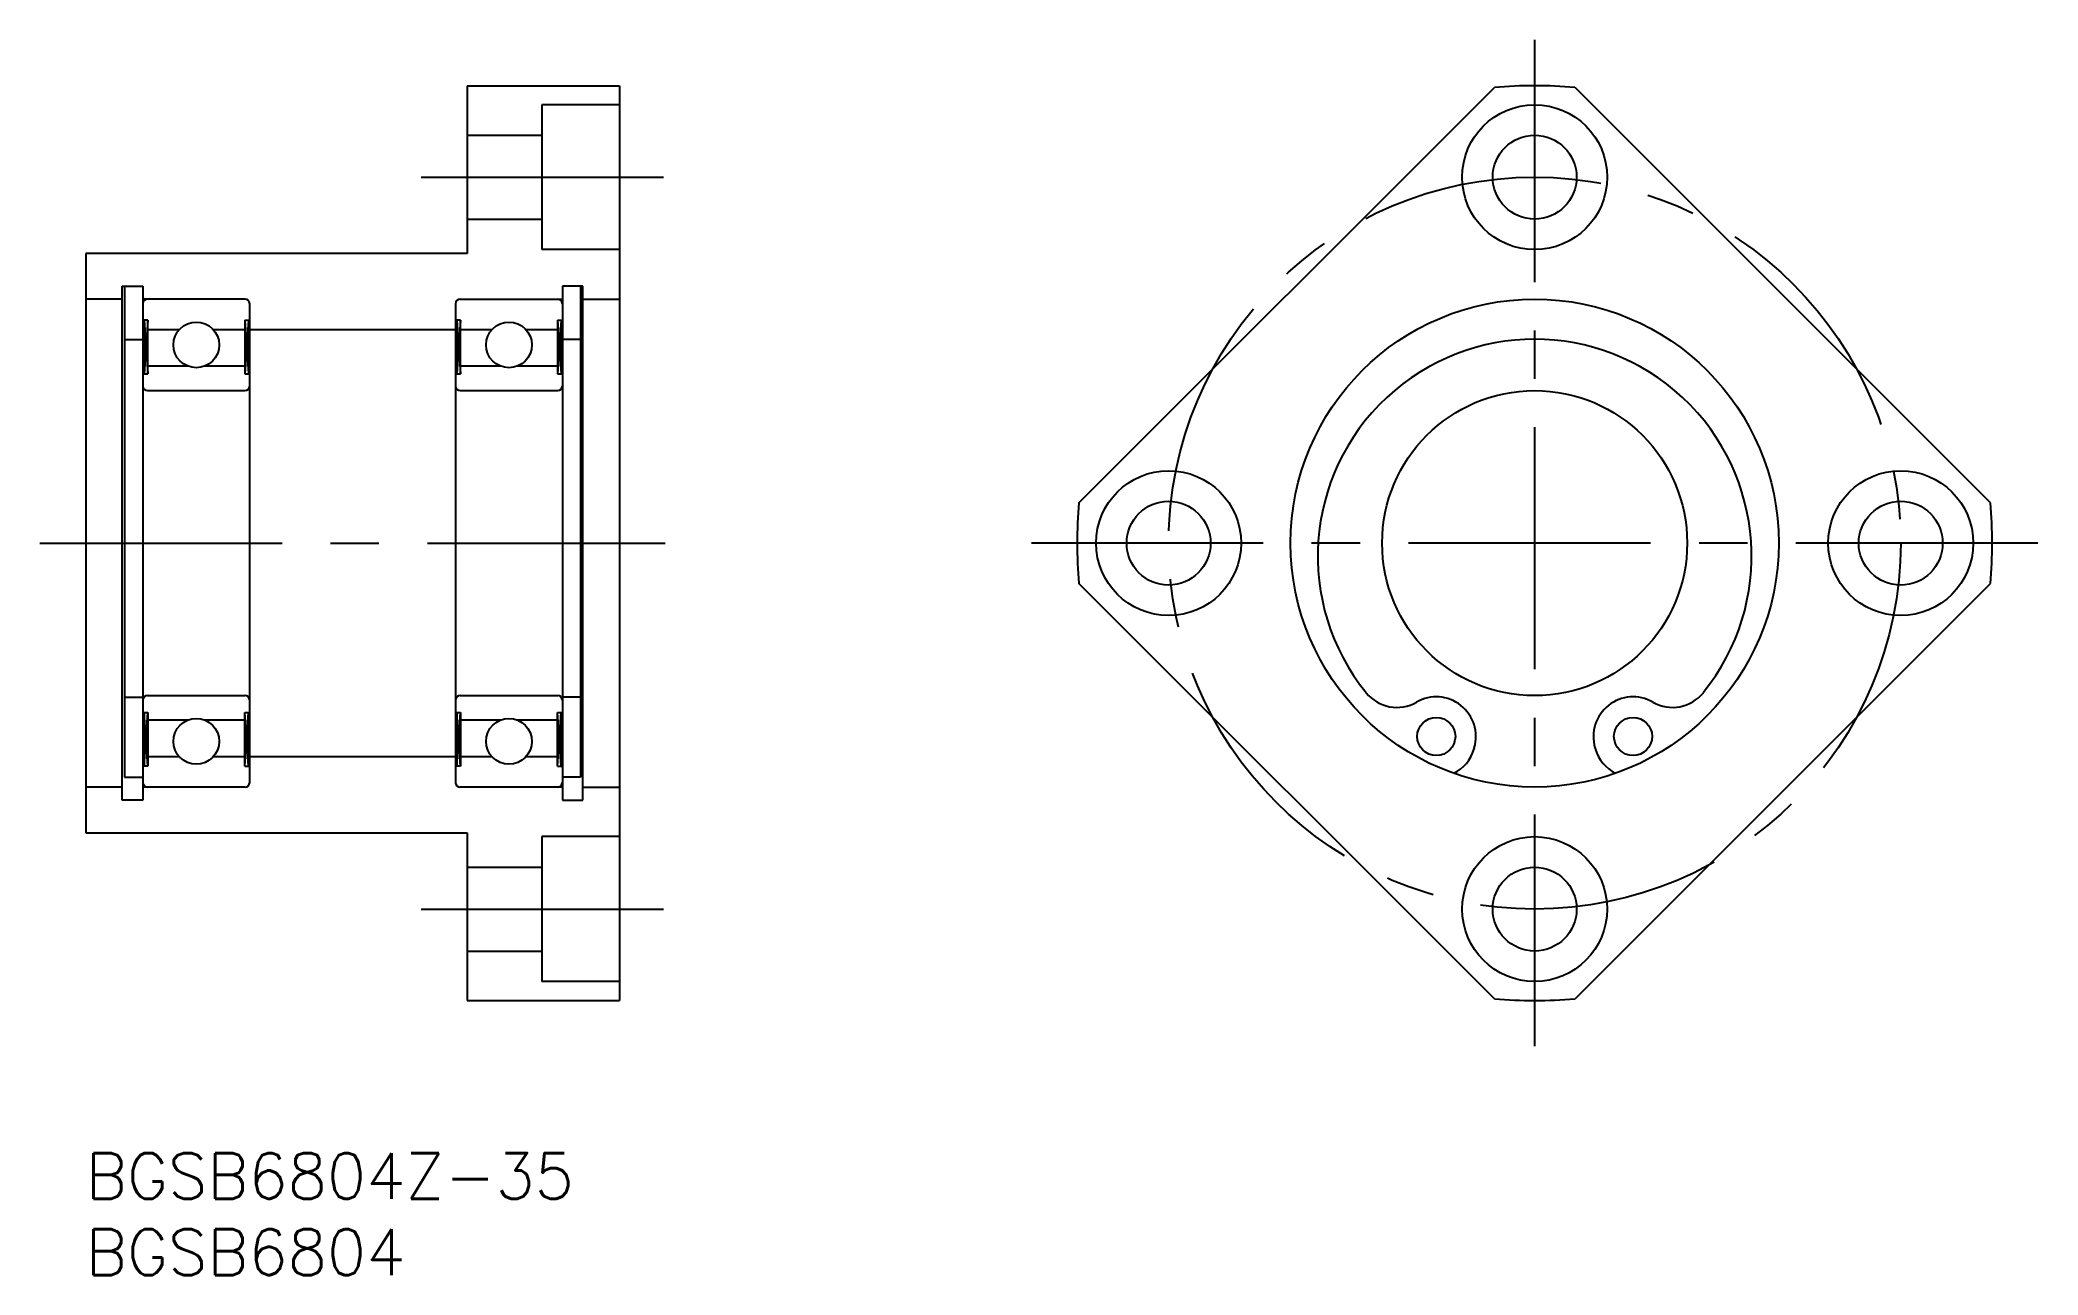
# Model space of a CAD drawing. Extents: x -3 to 128, y -8 to 73.
import ezdxf

# ---------------------------------------------------------------- set-up
doc = ezdxf.new("R2010")
doc.units = 0
doc.header["$LTSCALE"] = 0.5
doc.linetypes.add('CENTER', pattern=[50.8, 31.75, -6.35, 6.35, -6.35])
for name, color, linetype in [('MSM_CENTER', 1, 'CENTER'), ('MSM_CONTINUOUS', 7, 'CONTINUOUS'), ('MSM_NARROW', 5, 'CONTINUOUS'), ('MSM_PART_NUMBER', 7, 'CONTINUOUS')]:
    doc.layers.add(name, color=color, linetype=linetype)
doc.styles.get("Standard").update_dxf_attribs({"font": 'txt.shx', "height": 3, "bigfont": 'bigfont.shx'})

# ---------------------------------------------------------------- blocks, each defined once
blk = doc.blocks.new('*U10')
at = {"layer": 'MSM_PART_NUMBER'}
blk.add_text('BGSB6804Z-35', height=3, dxfattribs=at).set_placement((0, -3))
blk = doc.blocks.new('*U11')
at = {"layer": 'MSM_PART_NUMBER'}
blk.add_text('BGSB6804', height=3, dxfattribs=at).set_placement((0, -8))

msp = doc.modelspace()

# ---------------------------------------------------------------- linework, layer by layer
at = {"layer": 'MSM_CENTER'}
for p, q in [((95, 73), (95, 7)), ((22, 64), (38, 64)), ((-3, 40), (38, 40)), ((128, 40), (62, 40)), ((22, 16), (38, 16))]:
    msp.add_line(p, q, dxfattribs=at)
msp.add_circle((95, 40), 24, dxfattribs=at)
at = {"layer": 'MSM_CONTINUOUS'}
for p, q in [((25, 70), (25, 59)), ((25, 70), (35, 70)), ((35, 70), (35, 10)), ((65.12, 42.64), (92.36, 69.88)), ((124.89, 42.64), (97.65, 69.88)), ((29.9, 68.75), (29.9, 59.25)), ((35, 68.75), (29.9, 68.75)), ((25, 66.75), (29.9, 66.75)), ((25, 61.25), (29.9, 61.25)), ((25, 59), (0, 59)), ((0, 59), (0, 21)), ((35, 59.25), (29.9, 59.25)), ((2.4, 56.85), (3.75, 56.85)), ((2.4, 23.15, 1.2), (2.4, 56.85, 1.2)), ((2.55, 56.85, 1.3), (2.55, 24.65, 1.3)), ((3.75, 56.85), (3.75, 23.15)), ((31.25, 56.85), (31.25, 23.15)), ((32.6, 56.85, -1.3), (31.25, 56.85, -1.3)), ((32.45, 56.85), (32.45, 24.65)), ((32.6, 23.15, -0.1), (32.6, 56.85, -0.1)), ((2.4, 56), (0, 56)), ((10.45, 56), (3.75, 56)), ((10.45, 56), (3.75, 56)), ((10.75, 24.3), (10.75, 55.7)), ((24.25, 55.7), (24.25, 24.3)), ((24.55, 56), (31.25, 56)), ((32.6, 56, -1.3), (35, 56, -1.3)), ((4.07, 54.62), (3.75, 54.62)), ((3.83, 51.1), (3.83, 54.62)), ((4.07, 51.1), (4.07, 54.62)), ((4.07, 54), (6.13, 54)), ((8.37, 54), (10.43, 54)), ((10.43, 54.62), (10.75, 54.62)), ((10.43, 54.62), (10.43, 51.1)), ((10.67, 54.62), (10.67, 51.1)), ((10.75, 54), (24.25, 54)), ((24.57, 54.62), (24.25, 54.62)), ((24.33, 51.1), (24.33, 54.62)), ((24.57, 51.1), (24.57, 54.62)), ((24.57, 54), (26.63, 54)), ((28.87, 54), (30.93, 54)), ((30.93, 54.62), (31.25, 54.62)), ((30.93, 54.62), (30.93, 51.1)), ((31.17, 54.62), (31.17, 51.1)), ((2.55, 53.35), (3.75, 53.35)), ((32.45, 53.35, -1.3), (31.25, 53.35, -1.3)), ((3.75, 51.1), (4.07, 51.1)), ((6.71, 51.6), (4.07, 51.6)), ((10.43, 51.6), (7.79, 51.6)), ((10.43, 51.1), (10.75, 51.1)), ((24.25, 51.1), (24.57, 51.1)), ((27.21, 51.6), (24.57, 51.6)), ((30.93, 51.6), (28.29, 51.6)), ((30.93, 51.1), (31.25, 51.1)), ((4.05, 50), (10.45, 50)), ((24.55, 50), (30.95, 50)), ((92.36, 10.12), (65.12, 37.36)), ((97.65, 10.12), (124.89, 37.36)), ((2.55, 29.89), (3.75, 29.89)), ((3.75, 28.9), (4.07, 28.9)), ((3.83, 28.9), (3.83, 25.38)), ((4.05, 30), (10.45, 30)), ((4.07, 28.9), (4.07, 25.38)), ((10.43, 28.9), (10.75, 28.9)), ((10.43, 25.38), (10.43, 28.9)), ((10.67, 25.38), (10.67, 28.9)), ((24.25, 28.9), (24.57, 28.9)), ((24.33, 28.9), (24.33, 25.38)), ((24.55, 30), (30.95, 30)), ((24.57, 28.9), (24.57, 25.38)), ((30.93, 28.9), (31.25, 28.9)), ((30.93, 25.38), (30.93, 28.9)), ((31.17, 25.38), (31.17, 28.9)), ((32.45, 29.89, -1.3), (31.25, 29.89, -1.3)), ((6.71, 28.4), (4.07, 28.4)), ((10.43, 28.4), (7.79, 28.4)), ((27.21, 28.4), (24.57, 28.4)), ((30.93, 28.4), (28.29, 28.4)), ((91.01, 26.47), (91.05, 26.58)), ((98.96, 26.58), (98.99, 26.47)), ((4.07, 25.38), (3.75, 25.38)), ((4.07, 26), (6.13, 26)), ((8.37, 26), (10.43, 26)), ((10.43, 25.38), (10.75, 25.38)), ((10.75, 26), (24.25, 26)), ((24.57, 25.38), (24.25, 25.38)), ((24.57, 26), (26.63, 26)), ((28.87, 26), (30.93, 26)), ((30.93, 25.38), (31.25, 25.38)), ((2.4, 24), (0, 24)), ((2.55, 24.65), (3.75, 24.65)), ((10.45, 24), (3.75, 24)), ((31.25, 24), (24.55, 24)), ((32.45, 24.65, -1.3), (31.25, 24.65, -1.3)), ((32.6, 24, -1.3), (35, 24, -1.3)), ((3.75, 23.15), (2.4, 23.15)), ((31.25, 23.15, -1.3), (32.6, 23.15, -1.3)), ((0, 21), (25, 21)), ((25, 21), (25, 10)), ((29.9, 20.75), (29.9, 11.25)), ((35, 20.75), (29.9, 20.75)), ((25, 18.75), (29.9, 18.75)), ((25, 13.25), (29.9, 13.25)), ((35, 11.25), (29.9, 11.25)), ((25, 10), (35, 10))]:
    msp.add_line(p, q, dxfattribs=at)
for centre, radius in [((95, 64), 4.75), ((95, 64), 2.75), ((95, 40), 16), ((7.25, 53), 1.5), ((27.75, 53), 1.5), ((95, 40), 10), ((71, 40), 4.75), ((119, 40), 4.75), ((71, 40), 2.75), ((119, 40), 2.75), ((7.25, 27), 1.5), ((27.75, 27), 1.5), ((88.55, 27.32), 1.25), ((101.45, 27.32), 1.25), ((95, 16), 4.75), ((95, 16), 2.75)]:
    msp.add_circle(centre, radius, dxfattribs=at)
for centre, radius, start, end in [((95, 40), 30, 84.9445, 95.0555), ((4.05, 55.7), 0.3, 90, 180), ((10.45, 55.7), 0.3, 0, 90), ((24.55, 55.7), 0.3, 90, 180), ((30.95, 55.7), 0.3, 0, 90), ((95, 39.15), 14.22, 320.9849, 219.0151), ((4.05, 50.3), 0.3, 180, 270), ((10.45, 50.3), 0.3, 270, 0), ((24.55, 50.3), 0.3, 180, 270), ((30.95, 50.3), 0.3, 270, 0), ((95, 40), 30, 174.9445, 185.0555), ((95, 40), 30, 354.9445, 5.0555), ((85.97, 31.83), 2.6, 219.0151, 299.7762), ((104.04, 31.83), 2.6, 240.2238, 320.9849), ((4.05, 29.7), 0.3, 90, 180), ((10.45, 29.7), 0.3, 0, 90), ((24.55, 29.7), 0.3, 90, 180), ((30.95, 29.7), 0.3, 0, 90), ((88.55, 27.32), 2.6, 343.6002, 119.7762), ((101.45, 27.32), 2.6, 60.2238, 196.3998), ((88.62, 27.17), 2.5, 295.9172, 343.6002), ((101.39, 27.17), 2.5, 196.3998, 244.0828), ((4.05, 24.3), 0.3, 180, 270), ((10.45, 24.3), 0.3, 270, 0), ((24.55, 24.3), 0.3, 180, 270), ((30.95, 24.3), 0.3, 270, 0), ((95, 40), 30, 264.9445, 275.0555)]:
    msp.add_arc(centre, radius, start, end, dxfattribs=at)
at = {"layer": 'MSM_NARROW'}
for p, q in [((3.83, 54.62), (4.07, 51.1)), ((4.07, 54.62), (3.83, 51.1)), ((10.43, 54.62), (10.67, 51.1)), ((10.67, 54.62), (10.43, 51.1)), ((24.33, 54.62), (24.57, 51.1)), ((24.57, 54.62), (24.33, 51.1)), ((30.93, 54.62), (31.17, 51.1)), ((31.17, 54.62), (30.93, 51.1)), ((3.83, 25.38), (4.07, 28.9)), ((4.07, 25.38), (3.83, 28.9)), ((10.43, 25.38), (10.67, 28.9)), ((10.67, 25.38), (10.43, 28.9)), ((24.33, 25.38), (24.57, 28.9)), ((24.57, 25.38), (24.33, 28.9)), ((30.93, 25.38), (31.17, 28.9)), ((31.17, 25.38), (30.93, 28.9))]:
    msp.add_line(p, q, dxfattribs=at)

# ---------------------------------------------------------------- block references
at = {"layer": 'MSM_CONTINUOUS'}
for name in ['*U10', '*U11']:
    msp.add_blockref(name, (0, 0), dxfattribs=at)

doc.saveas('drawing.dxf')
